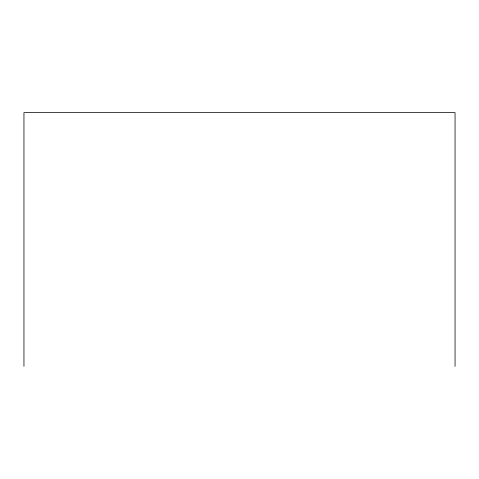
<?xml version="1.0" encoding="UTF-8"?>
<svg xmlns="http://www.w3.org/2000/svg" width="479" height="479" viewBox="0 0 479 479"><rect width="100%" height="100%" fill="white"/><g stroke="black" fill="none" stroke-linecap="round" stroke-linejoin="round"><path stroke-width="0.72" d="M455.05 366.369L455.05 112.631L23.95 112.631L23.95 366.369"/></g></svg>
